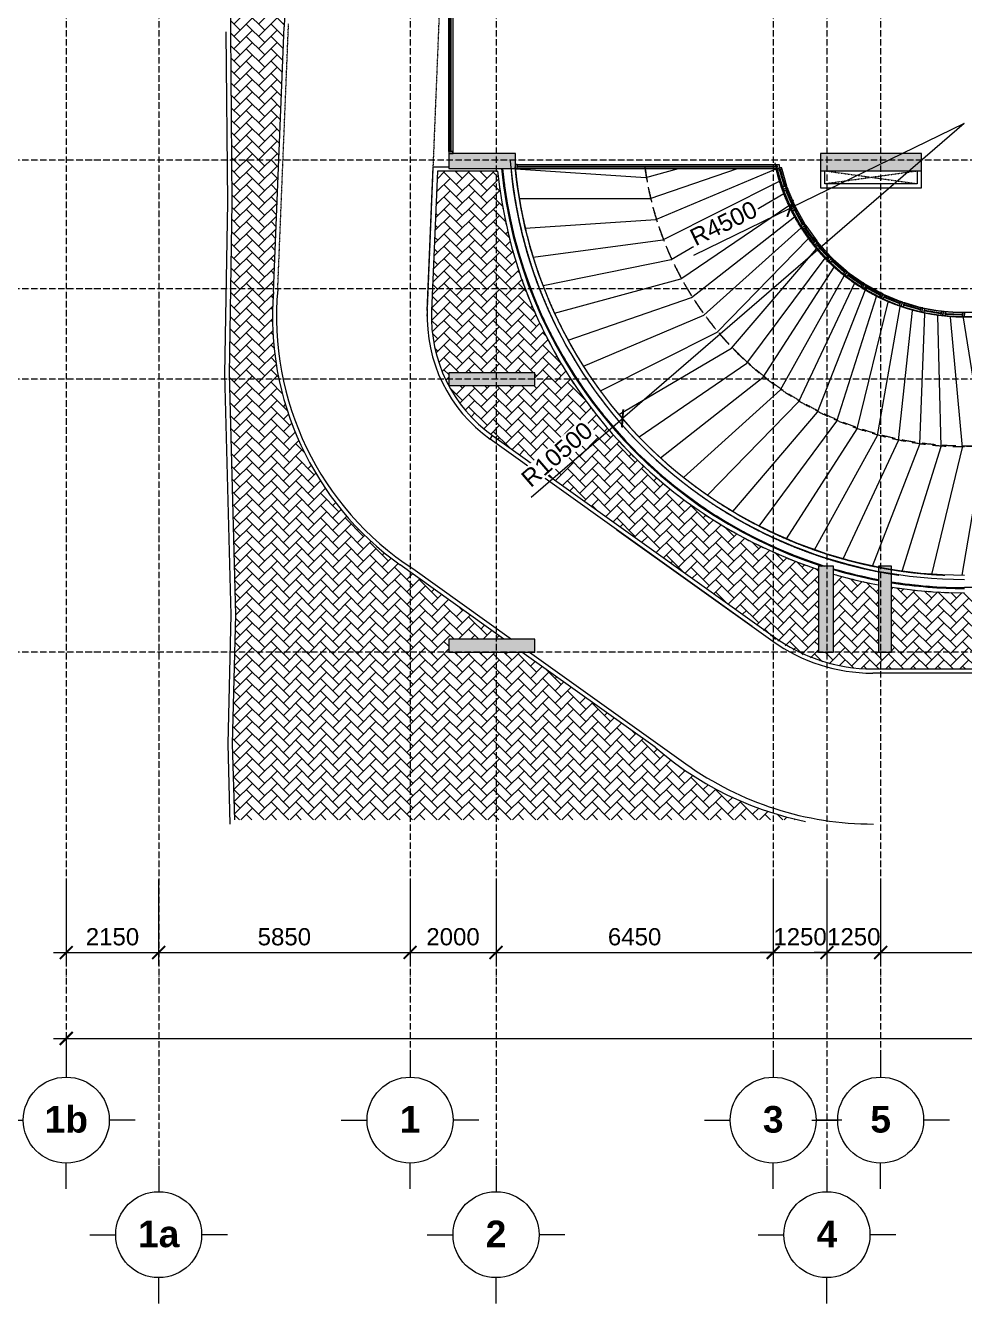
# Model space of a CAD drawing. Header units: millimetres. Extents: x -55734 to 162275, y 47779 to 197208.
# Drawn here: x -9447 to 12400, y 56433 to 86175 of the extents above; entities that cross this region are included whole.
import ezdxf
from ezdxf.xclip import XClip

# ---------------------------------------------------------------- set-up
doc = ezdxf.new("R2010")
doc.units = ezdxf.units.MM
doc.header["$XCLIPFRAME"] = 0
for name, pattern in [('Dash', [6.35, 3.175, -3.175]), ('gf$0$Dash', [6, 3, -3]), ('Grid Line', [4.2, 3, -0.6, 0, -0.6]), ('HIDDEN2', [4.7625, 3.175, -1.5875]), ('PHANTOM', [63.5, 31.75, -6.35, 6.35, -6.35, 6.35, -6.35])]:
    doc.linetypes.add(name, pattern=pattern)
for name, color, linetype, lineweight in [('A-DETL-GENF-HDLN', 161, 'Dash', 5), ('A-DETL-THIN', 151, 'Continuous', 5), ('A-FLOR-PATT', 8, 'Continuous', 9), ('CUA', 31, 'Continuous', 9), ('DIM', 1, 'Continuous', 5), ('HATCH-1', 8, 'Continuous', 5), ('KH', 6, 'Continuous', 5), ('KI-HIEU-1', 151, 'Continuous', 9), ('NET THAY 2', 55, 'Continuous', 5), ('NET-CAT', 3, 'Continuous', 15), ('NET-THAY', 2, 'Continuous', 9), ('TRUC', 225, 'Continuous', 5), ('X-COT HAM$0$LC.HA', 8, 'Continuous', 9)]:
    doc.layers.add(name, color=color, linetype=linetype, lineweight=lineweight)
doc.layers.add('CGXD', color=5, linetype='HIDDEN2')
doc.layers.add('RD-AB', color=4, linetype='PHANTOM')
doc.styles.add('Arial_B', font='Font - TrueType - Arial Bold.ttf', dxfattribs={"height": 619.047619})
doc.styles.add('TA1', font='Font - TrueType - Arial.ttf')
doc.dimstyles.new('D_200_KTx2', dxfattribs={"dimtxt": 400, "dimasz": 300, "dimexe": 300, "dimexo": 300, "dimgap": 160, "dimtad": 1, "dimdec": 0, "dimzin": 9, "dimtxsty": 'TA1', "dimblk": 'ARCHTICK', "dimcen": 1, "dimdle": 300, "dimclrd": 256, "dimclre": 256, "dimclrt": 7, "dimadec": 0, "dimazin": 0, "dimtfac": 1, "dimtdec": 0, "dimtix": 1, "dimtmove": 1, "dimatfit": 3, "dimldrblk": 'ARCHTICK', "dimfxl": 1, "dimtolj": 1, "dimtzin": 0, "dimlwd": -1, "dimlwe": -1, "dimarcsym": 0})

# ---------------------------------------------------------------- blocks, each defined once
blk = doc.blocks.new('ALC1807-ASCENT PLAZA-KET CAU_rvt-1-MẶT BẰNG TẦNG 1')
at = {"layer": 'X-COT HAM$0$LC.HA'}
h = blk.add_hatch(color=256, dxfattribs=at)
h.dxf.hatch_style = 1
h.paths.add_polyline_path([(1951, 11250), (1951, 11600), (401, 11600), (401, 11250)])
h = blk.add_hatch(color=256, dxfattribs=at)
h.dxf.hatch_style = 1
h.paths.add_polyline_path([(9051, 11600), (9051, 11200), (11401, 11200), (11401, 11600)])
h = blk.add_hatch(color=256, dxfattribs=at)
h.dxf.hatch_style = 1
h.paths.add_polyline_path([(2401, 6200), (2401, 6500), (401, 6500), (401, 6200)])
h = blk.add_hatch(color=256, dxfattribs=at)
h.dxf.hatch_style = 1
h.paths.add_polyline_path([(9351, 2000), (9001, 2000), (9001, 0), (9351, 0)])
h = blk.add_hatch(color=256, dxfattribs=at)
h.dxf.hatch_style = 1
h.paths.add_polyline_path([(10701, 2000), (10401, 2000), (10401, 0), (10701, 0)])
h = blk.add_hatch(color=256, dxfattribs=at)
h.dxf.hatch_style = 1
h.paths.add_polyline_path([(2401, 0), (2401, 300), (401, 300), (401, 0)])
at = {"ltscale": 1000}
for points in [[(1951, 11250), (1951, 11600), (401, 11600), (401, 11250)], [(9051, 11600), (9051, 11200), (11401, 11200), (11401, 11600)], [(2401, 6200), (2401, 6500), (401, 6500), (401, 6200)], [(9351, 2000), (9001, 2000), (9001, 0), (9351, 0)], [(10701, 2000), (10401, 2000), (10401, 0), (10701, 0)], [(2401, 0), (2401, 300), (401, 300), (401, 0)]]:
    blk.add_lwpolyline(points, close=True, dxfattribs=at)
blk = doc.blocks.new('_ARCHTICK')
at = {"color": 0, "linetype": 'ByBlock', "const_width": 0.15}
blk.add_lwpolyline([(-0.5, -0.5), (0.5, 0.5)], dxfattribs=at)
blk = doc.blocks.new('*D103')
at = {"layer": 'Defpoints', "color": 0, "transparency": 16777216}
for p in [(-8500, 66601), (-6350, 66601), (-6350, 64601)]:
    blk.add_point(p, dxfattribs=at)
at = {"layer": 'DIM', "transparency": 16777216}
for p, q in [((-8500, 66301), (-8500, 64301)), ((-6350, 66301), (-6350, 64301)), ((-8800, 64601), (-6050, 64601))]:
    blk.add_line(p, q, dxfattribs=at)
at = {"layer": 'DIM', "transparency": 16777216, "xscale": 300, "yscale": 300, "zscale": 300, "rotation": 180}
blk.add_blockref('_ARCHTICK', (-8500, 64601), dxfattribs=at)
at = {"layer": 'DIM', "transparency": 16777216, "xscale": 300, "yscale": 300, "zscale": 300}
blk.add_blockref('_ARCHTICK', (-6350, 64601), dxfattribs=at)
at = {"layer": 'DIM', "color": 7, "transparency": 16777216, "insert": (-7425, 64965), "char_height": 400, "attachment_point": 5, "style": 'TA1'}
blk.add_mtext('\\A1;2150', dxfattribs=at)
blk = doc.blocks.new('*D104')
at = {"layer": 'Defpoints', "color": 0, "transparency": 16777216}
for p in [(-6350, 66601), (-500, 66601), (-500, 64601)]:
    blk.add_point(p, dxfattribs=at)
at = {"layer": 'DIM', "transparency": 16777216}
for p, q in [((-6350, 66301), (-6350, 64301)), ((-500, 66301), (-500, 64301)), ((-6650, 64601), (-200, 64601))]:
    blk.add_line(p, q, dxfattribs=at)
at = {"layer": 'DIM', "transparency": 16777216, "xscale": 300, "yscale": 300, "zscale": 300, "rotation": 180}
blk.add_blockref('_ARCHTICK', (-6350, 64601), dxfattribs=at)
at = {"layer": 'DIM', "transparency": 16777216, "xscale": 300, "yscale": 300, "zscale": 300}
blk.add_blockref('_ARCHTICK', (-500, 64601), dxfattribs=at)
at = {"layer": 'DIM', "color": 7, "transparency": 16777216, "insert": (-3425, 64965), "char_height": 400, "attachment_point": 5, "style": 'TA1'}
blk.add_mtext('\\A1;5850', dxfattribs=at)
blk = doc.blocks.new('*D105')
at = {"layer": 'Defpoints', "color": 0, "transparency": 16777216}
for p in [(-500, 66601), (1500, 66601), (1500, 64601)]:
    blk.add_point(p, dxfattribs=at)
at = {"layer": 'DIM', "transparency": 16777216}
for p, q in [((-500, 66301), (-500, 64301)), ((1500, 66301), (1500, 64301)), ((-800, 64601), (1800, 64601))]:
    blk.add_line(p, q, dxfattribs=at)
at = {"layer": 'DIM', "transparency": 16777216, "xscale": 300, "yscale": 300, "zscale": 300, "rotation": 180}
blk.add_blockref('_ARCHTICK', (-500, 64601), dxfattribs=at)
at = {"layer": 'DIM', "transparency": 16777216, "xscale": 300, "yscale": 300, "zscale": 300}
blk.add_blockref('_ARCHTICK', (1500, 64601), dxfattribs=at)
at = {"layer": 'DIM', "color": 7, "transparency": 16777216, "insert": (500, 64965), "char_height": 400, "attachment_point": 5, "style": 'TA1'}
blk.add_mtext('\\A1;2000', dxfattribs=at)
blk = doc.blocks.new('*D106')
at = {"layer": 'Defpoints', "color": 0, "transparency": 16777216}
for p in [(1500, 66601), (7950, 66601), (7950, 64601)]:
    blk.add_point(p, dxfattribs=at)
at = {"layer": 'DIM', "transparency": 16777216}
for p, q in [((1500, 66301), (1500, 64301)), ((7950, 66301), (7950, 64301)), ((1200, 64601), (8250, 64601))]:
    blk.add_line(p, q, dxfattribs=at)
at = {"layer": 'DIM', "transparency": 16777216, "xscale": 300, "yscale": 300, "zscale": 300, "rotation": 180}
blk.add_blockref('_ARCHTICK', (1500, 64601), dxfattribs=at)
at = {"layer": 'DIM', "transparency": 16777216, "xscale": 300, "yscale": 300, "zscale": 300}
blk.add_blockref('_ARCHTICK', (7950, 64601), dxfattribs=at)
at = {"layer": 'DIM', "color": 7, "transparency": 16777216, "insert": (4725, 64965), "char_height": 400, "attachment_point": 5, "style": 'TA1'}
blk.add_mtext('\\A1;6450', dxfattribs=at)
blk = doc.blocks.new('*D107')
at = {"layer": 'Defpoints', "color": 0, "transparency": 16777216}
for p in [(7950, 66601), (9200, 66601), (9200, 64601)]:
    blk.add_point(p, dxfattribs=at)
at = {"layer": 'DIM', "transparency": 16777216}
for p, q in [((7950, 66301), (7950, 64301)), ((9200, 66301), (9200, 64301)), ((7950, 64601), (7650, 64601)), ((7950, 64601), (9200, 64601)), ((9200, 64601), (9500, 64601))]:
    blk.add_line(p, q, dxfattribs=at)
at = {"layer": 'DIM', "transparency": 16777216, "xscale": 300, "yscale": 300, "zscale": 300}
blk.add_blockref('_ARCHTICK', (7950, 64601), dxfattribs=at)
at = {"layer": 'DIM', "transparency": 16777216, "xscale": 300, "yscale": 300, "zscale": 300, "rotation": 180}
blk.add_blockref('_ARCHTICK', (9200, 64601), dxfattribs=at)
at = {"layer": 'DIM', "color": 7, "transparency": 16777216, "insert": (8575, 64965), "char_height": 400, "attachment_point": 5, "style": 'TA1'}
blk.add_mtext('\\A1;1250', dxfattribs=at)
blk = doc.blocks.new('*D108')
at = {"layer": 'Defpoints', "color": 0, "transparency": 16777216}
for p in [(9200, 66601), (10450, 66601), (10450, 64601)]:
    blk.add_point(p, dxfattribs=at)
at = {"layer": 'DIM', "transparency": 16777216}
for p, q in [((9200, 66301), (9200, 64301)), ((10450, 66301), (10450, 64301)), ((9200, 64601), (8900, 64601)), ((9200, 64601), (10450, 64601)), ((10450, 64601), (10750, 64601))]:
    blk.add_line(p, q, dxfattribs=at)
at = {"layer": 'DIM', "transparency": 16777216, "xscale": 300, "yscale": 300, "zscale": 300}
blk.add_blockref('_ARCHTICK', (9200, 64601), dxfattribs=at)
at = {"layer": 'DIM', "transparency": 16777216, "xscale": 300, "yscale": 300, "zscale": 300, "rotation": 180}
blk.add_blockref('_ARCHTICK', (10450, 64601), dxfattribs=at)
at = {"layer": 'DIM', "color": 7, "transparency": 16777216, "insert": (9825, 64965), "char_height": 400, "attachment_point": 5, "style": 'TA1'}
blk.add_mtext('\\A1;1250', dxfattribs=at)
blk = doc.blocks.new('*D109')
at = {"layer": 'Defpoints', "color": 0, "transparency": 16777216}
for p in [(10450, 66601), (17000, 66601), (17000, 64601)]:
    blk.add_point(p, dxfattribs=at)
at = {"layer": 'DIM', "transparency": 16777216}
for p, q in [((10450, 66301), (10450, 64301)), ((17000, 66301), (17000, 64301)), ((10150, 64601), (17300, 64601))]:
    blk.add_line(p, q, dxfattribs=at)
at = {"layer": 'DIM', "transparency": 16777216, "xscale": 300, "yscale": 300, "zscale": 300, "rotation": 180}
blk.add_blockref('_ARCHTICK', (10450, 64601), dxfattribs=at)
at = {"layer": 'DIM', "transparency": 16777216, "xscale": 300, "yscale": 300, "zscale": 300}
blk.add_blockref('_ARCHTICK', (17000, 64601), dxfattribs=at)
at = {"layer": 'DIM', "color": 7, "transparency": 16777216, "insert": (13725, 64965), "char_height": 400, "attachment_point": 5, "style": 'TA1'}
blk.add_mtext('\\A1;6550', dxfattribs=at)
blk = doc.blocks.new('*D118')
at = {"layer": 'Defpoints', "color": 0, "transparency": 16777216}
for p in [(-8500, 63025), (41000, 63025), (41000, 62601)]:
    blk.add_point(p, dxfattribs=at)
at = {"layer": 'DIM', "transparency": 16777216}
for p, q in [((-8800, 62601), (41300, 62601)), ((-8500, 62725), (-8500, 62301)), ((41000, 62725), (41000, 62301))]:
    blk.add_line(p, q, dxfattribs=at)
at = {"layer": 'DIM', "transparency": 16777216, "xscale": 300, "yscale": 300, "zscale": 300, "rotation": 180}
blk.add_blockref('_ARCHTICK', (-8500, 62601), dxfattribs=at)
at = {"layer": 'DIM', "transparency": 16777216, "xscale": 300, "yscale": 300, "zscale": 300}
blk.add_blockref('_ARCHTICK', (41000, 62601), dxfattribs=at)
at = {"layer": 'DIM', "color": 7, "transparency": 16777216, "insert": (16250, 62965), "char_height": 400, "attachment_point": 5, "style": 'TA1'}
blk.add_mtext('\\A1;49500', dxfattribs=at)
blk = doc.blocks.new('*D140')
at = {"layer": 'Defpoints', "color": 0, "transparency": 16777216}
for p in [(12392, 83895), (4445, 77032)]:
    blk.add_point(p, dxfattribs=at)
at = {"layer": 'DIM', "transparency": 16777216}
for p in [(12392, 83895), (2321, 75197)]:
    blk.add_line(p, (4445, 77032), dxfattribs=at)
at = {"layer": 'DIM', "transparency": 16777216, "xscale": 300, "yscale": 300, "zscale": 300, "rotation": 40.81316075905054}
blk.add_blockref('_ARCHTICK', (4445, 77032), dxfattribs=at)
at = {"layer": 'DIM', "color": 7, "transparency": 16777216, "insert": (2918, 76194), "char_height": 400, "attachment_point": 5, "rotation": 40.8132, "style": 'TA1', "bg_fill": 3, "box_fill_scale": 1.1, "bg_fill_color": 256, "bg_fill_true_color": 13158600, "bg_fill_transparency": 0}
blk.add_mtext('\\A1;R10500', dxfattribs=at)
blk = doc.blocks.new('*D141')
at = {"layer": 'Defpoints', "color": 0, "transparency": 16777216}
for p in [(12392, 83895), (8346, 81923)]:
    blk.add_point(p, dxfattribs=at)
at = {"layer": 'DIM', "transparency": 16777216}
for p in [(12392, 83895), (6103, 80830)]:
    blk.add_line(p, (8346, 81923), dxfattribs=at)
at = {"layer": 'DIM', "transparency": 16777216, "xscale": 300, "yscale": 300, "zscale": 300, "rotation": 25.97823927667832}
blk.add_blockref('_ARCHTICK', (8346, 81923), dxfattribs=at)
at = {"layer": 'DIM', "color": 7, "transparency": 16777216, "insert": (6795, 81573), "char_height": 400, "attachment_point": 5, "rotation": 25.9782, "style": 'TA1', "bg_fill": 3, "box_fill_scale": 1.1, "bg_fill_color": 256, "bg_fill_true_color": 13158600, "bg_fill_transparency": 0}
blk.add_mtext('\\A1;R4500', dxfattribs=at)
blk = doc.blocks.new('Grid - FamilyAL-KH TRUC-550400-MẶT BẰNG HẦM 2')
at = {"layer": 'KH'}
for p, q in [((0, 7), (0, 4)), ((-8, -1), (-5, -1)), ((8, -1), (5, -1)), ((0, -9), (0, -6))]:
    blk.add_line(p, q, dxfattribs=at)
blk.add_circle((0, -1), 5, dxfattribs=at)
blk = doc.blocks.new('A$C0E434E78')
blk.add_lwpolyline([(-3000, 500), (0, 0), (3000, 500)])
blk = doc.blocks.new('A$C2C8B7A84')
at = {"layer": 'KI-HIEU-1', "linetype": 'HIDDEN2', "ltscale": 100}
blk.add_lwpolyline([(24300, -11260), (10600, -11260, -0.414214), (3100, -3760), (3100, 0)], format="xyb", dxfattribs=at)
at = {"layer": 'NET-THAY'}
for points in [[(24300, -8140), (10600, -8140, -0.417439), (6200, -3760), (6200, 0), (0, 0), (0, -3760, 0.414214), (10600, -14360), (24300, -14360)], [(24300, -8240), (10600, -8240, -0.417367), (6100, -3760), (6100, 0), (100, 0), (100, -3760, 0.414214), (10600, -14260), (24300, -14260)]]:
    blk.add_lwpolyline(points, format="xyb", close=True, dxfattribs=at)
at = {"layer": 'HATCH-1'}
for p in [(3100, -500), (3100, -1000), (3100, -1500), (3100, -2000), (3100, -2500), (3100, -3000), (3100, -3500), (3100, -4000)]:
    blk.add_blockref('A$C0E434E78', p, dxfattribs=at)
for p, rotation in [((3120, -4500), 1.833464944417754), ((3186, -4996), 5.653183578623025), ((3285, -5488), 9.472902212828389), ((3416, -5971), 13.29262084703385), ((3579, -6445), 17.11233948123922), ((3774, -6906), 20.93205811544458), ((3998, -7354), 24.75177674964996), ((4252, -7786), 28.57149538385532), ((4535, -8200), 32.39121401806069), ((4844, -8594), 36.21093265226605), ((5179, -8967), 40.03065128647133), ((5538, -9316), 43.8503699206767), ((5919, -9641), 47.67008855488206), ((6321, -9940), 51.48980718908753), ((6743, -10211), 55.30952582329289), ((7181, -10454), 59.12924445749826), ((7634, -10667), 62.94896309170381), ((8101, -10849), 66.76868172590927), ((8579, -11000), 70.58840036011463), ((9066, -11118), 74.40811899432), ((9559, -11204), 78.22783762852536), ((10058, -11257), 82.04755626273065), ((10558, -11277), 85.86727489693601), ((11059, -11263), 89.68699353114157), ((11559, -11260), 90), ((12059, -11260), 90), ((12559, -11260), 90), ((13059, -11260), 90), ((13559, -11260), 90), ((14059, -11260), 90), ((14559, -11260), 90), ((15059, -11260), 90), ((15559, -11260), 90), ((16059, -11260), 90), ((16559, -11260), 90), ((17059, -11260), 90), ((17559, -11260), 90), ((18059, -11260), 90), ((18559, -11260), 90), ((19059, -11260), 90), ((19559, -11260), 90), ((20059, -11260), 90), ((20559, -11260), 90), ((21059, -11260), 90), ((21559, -11260), 90), ((22059, -11260), 90), ((22559, -11260), 90), ((23059, -11260), 90), ((23559, -11260), 90), ((24059, -11260), 90)]:
    blk.add_blockref('A$C0E434E78', p, dxfattribs=dict(at, rotation=rotation))
ref = blk.add_blockref('A$C0E434E78', (24559, -11260), dxfattribs=dict(at, rotation=90))
XClip(ref).set_block_clipping_path([(-3100, 258.7550630155), (3100, 928.6720428627)])
blk = doc.blocks.new('A$C1F0A2BF7')
at = {"layer": 'CGXD', "ltscale": 200, "const_width": 200, "elevation": 0}
blk.add_lwpolyline([(45467.8, 74512.2), (46406.7, 74451.5), (47194.7, 63486.7), (46424.3, 63316.7), (46421.1, 61568.3), (46338.6, 57428.9), (46280, 56364.3), (46260.6, 55777.3), (47488.1, 54954.9), (54942.4, 54921.5), (54956.3, 47953.8), (54990.5, 43945.3), (54923.3, 39987.5), (55072.6, 34371), (55051, 33492.5), (97748, 33429.5), (96763.2, 41536.6), (96759.2, 45314.9)], dxfattribs=at)
at = {"layer": 'RD-AB', "ltscale": 30, "const_width": 300, "elevation": 0}
blk.add_lwpolyline([(44789.5, 50966.7), (50950.5, 50939.2), (50956.6, 47932.5), (50990.5, 43962.1), (50922.6, 39968.1), (51071.5, 34366.8), (50997.7, 31365.3), (51047.4, 29498.3), (102264.3, 29422.6), (100763.2, 41780.6), (136969.9, 46270.9), (170677.3, 50201.1)], dxfattribs=at)
blk = doc.blocks.new('*U174')
for p, q in [((6096, 100, 0), (50, 100, 0)), ((6096, 0, 0), (50, 0, 0)), ((6083, 58, 0), (63, 58, 0)), ((6083, 42, 0), (63, 42, 0))]:
    blk.add_line(p, q)
at = {"ltscale": 100}
for p, q in [((50, 61, 0), (50, 39, 0)), ((50, 61, 0), (50, 39, 0)), ((6096, 61, 0), (6096, 39, 0)), ((6096, 61, 0), (6096, 39, 0))]:
    blk.add_line(p, q, dxfattribs=at)
at = {"color": 1, "lineweight": 0, "ltscale": 10}
blk.add_line((57, 50, 0), (6089, 50, 0), dxfattribs=at)
at = {"ltscale": 25, "elevation": 0}
for points in [[(0, 0), (50, 0), (50, 100), (0, 100)], [(2, 2), (48, 2), (48, 98), (2, 98)]]:
    blk.add_lwpolyline(points, close=True, dxfattribs=at)
at = {"elevation": 0}
for points in [[(50, 39), (50, 61), (63, 61, -0.414214), (63, 60), (63, 57, -0.414214), (63, 56, -0.414214), (62, 57), (62, 59, 0.414214), (62, 60), (52, 60, 0.414214), (51, 59), (51, 40, 0.414214), (52, 40), (62, 40, 0.414214), (62, 40), (62, 43, -0.414214), (63, 43, -0.414214), (63, 43), (63, 39, -0.414214), (63, 39), (50, 39)], [(6096, 39), (6096, 61), (6083, 61, 0.414214), (6083, 60), (6083, 57, 0.414214), (6083, 56, 0.414214), (6084, 57), (6084, 59, -0.414214), (6084, 60), (6094, 60, -0.414214), (6095, 59), (6095, 40, -0.414214), (6094, 40), (6084, 40, -0.414214), (6084, 40), (6084, 43, 0.414214), (6083, 43, 0.414214), (6083, 43), (6083, 39, 0.414214), (6083, 39), (6096, 39)]]:
    blk.add_lwpolyline(points, format="xyb", dxfattribs=at)
for points in [[(50, 40), (50, 59)], [(50, 40), (50, 59)], [(6096, 40), (6096, 59)], [(6096, 40), (6096, 59)]]:
    blk.add_lwpolyline(points, dxfattribs=at)
for points in [[(57, 52, 0.110226), (57, 52), (57, 48, 0.110226), (57, 48, 0.547587), (60, 47, -0.371535), (61, 47, 0.207699), (65, 47, -0.626616), (65, 47, -0.088099), (63, 42), (63, 44), (60, 44), (60, 43), (56, 46, -0.26277), (55, 47), (55, 50), (55, 53, -0.26277), (56, 54), (60, 57), (60, 56), (63, 56), (63, 58, -0.088099), (65, 53, -0.626616), (65, 53, 0.207699), (61, 53, -0.371535), (60, 53, 0.547587)], [(6089, 52, -0.110226), (6089, 52), (6089, 48, -0.110226), (6089, 48, -0.547587), (6086, 47, 0.371535), (6085, 47, -0.207699), (6081, 47, 0.626616), (6081, 47, 0.088099), (6083, 42), (6083, 44), (6086, 44), (6086, 43), (6090, 46, 0.26277), (6090, 47), (6090, 50), (6090, 53, 0.26277), (6090, 54), (6086, 57), (6086, 56), (6083, 56), (6083, 58, 0.088099), (6081, 53, 0.626616), (6081, 53, -0.207699), (6085, 53, 0.371535), (6086, 53, -0.547587)]]:
    blk.add_lwpolyline(points, format="xyb", close=True)
for points in [[(57, 47), (57, 52), (6089, 52), (6089, 47)], [(6146, 100), (6146, 0), (6096, 0), (6096, 100)], [(6144, 98), (6144, 2), (6098, 2), (6098, 98)]]:
    blk.add_lwpolyline(points, close=True)
blk = doc.blocks.new('*U162')
for p, q in [((450, 100, 0), (50, 100, 0)), ((450, 0, 0), (50, 0, 0)), ((437, 58, 0), (63, 58, 0)), ((437, 42, 0), (63, 42, 0))]:
    blk.add_line(p, q)
at = {"ltscale": 100}
for p, q in [((50, 61, 0), (50, 39, 0)), ((50, 61, 0), (50, 39, 0)), ((450, 61, 0), (450, 39, 0)), ((450, 61, 0), (450, 39, 0))]:
    blk.add_line(p, q, dxfattribs=at)
at = {"color": 1, "lineweight": 0, "ltscale": 10}
blk.add_line((57, 50, 0), (443, 50, 0), dxfattribs=at)
at = {"ltscale": 25, "elevation": 0}
for points in [[(0, 0), (50, 0), (50, 100), (0, 100)], [(2, 2), (48, 2), (48, 98), (2, 98)]]:
    blk.add_lwpolyline(points, close=True, dxfattribs=at)
at = {"elevation": 0}
for points in [[(50, 39), (50, 61), (63, 61, -0.414214), (63, 60), (63, 57, -0.414214), (63, 56, -0.414214), (62, 57), (62, 59, 0.414214), (62, 60), (52, 60, 0.414214), (51, 59), (51, 40, 0.414214), (52, 40), (62, 40, 0.414214), (62, 40), (62, 43, -0.414214), (63, 43, -0.414214), (63, 43), (63, 39, -0.414214), (63, 39), (50, 39)], [(450, 39), (450, 61), (438, 61, 0.414214), (437, 60), (437, 57, 0.414214), (438, 56, 0.414214), (438, 57), (438, 59, -0.414214), (439, 60), (449, 60, -0.414214), (449, 59), (449, 40, -0.414214), (449, 40), (439, 40, -0.414214), (438, 40), (438, 43, 0.414214), (438, 43, 0.414214), (437, 43), (437, 39, 0.414214), (438, 39), (450, 39)]]:
    blk.add_lwpolyline(points, format="xyb", dxfattribs=at)
for points in [[(50, 40), (50, 59)], [(50, 40), (50, 59)], [(450, 40), (450, 59)], [(450, 40), (450, 59)]]:
    blk.add_lwpolyline(points, dxfattribs=at)
for points in [[(57, 52, 0.110226), (57, 52), (57, 48, 0.110226), (57, 48, 0.547587), (60, 47, -0.371535), (61, 47, 0.207699), (65, 47, -0.626616), (65, 47, -0.088099), (63, 42), (63, 44), (60, 44), (60, 43), (56, 46, -0.26277), (55, 47), (55, 50), (55, 53, -0.26277), (56, 54), (60, 57), (60, 56), (63, 56), (63, 58, -0.088099), (65, 53, -0.626616), (65, 53, 0.207699), (61, 53, -0.371535), (60, 53, 0.547587)], [(443, 52, -0.110226), (443, 52), (443, 48, -0.110226), (443, 48, -0.547587), (440, 47, 0.371535), (439, 47, -0.207699), (435, 47, 0.626616), (435, 47, 0.088099), (437, 42), (437, 44), (440, 44), (440, 43), (444, 46, 0.26277), (445, 47), (445, 50), (445, 53, 0.26277), (444, 54), (440, 57), (440, 56), (437, 56), (437, 58, 0.088099), (435, 53, 0.626616), (435, 53, -0.207699), (439, 53, 0.371535), (440, 53, -0.547587)]]:
    blk.add_lwpolyline(points, format="xyb", close=True)
for points in [[(57, 47), (57, 52), (443, 52), (443, 47)], [(500, 100), (500, 0), (450, 0), (450, 100)], [(498, 98), (498, 2), (452, 2), (452, 98)]]:
    blk.add_lwpolyline(points, close=True)
blk = doc.blocks.new('*U180')
for p, q in [((6190, 100, 0), (50, 100, 0)), ((6190, 0, 0), (50, 0, 0)), ((6177, 58, 0), (63, 58, 0)), ((6177, 42, 0), (63, 42, 0))]:
    blk.add_line(p, q)
at = {"ltscale": 100}
for p, q in [((50, 61, 0), (50, 39, 0)), ((50, 61, 0), (50, 39, 0)), ((6190, 61, 0), (6190, 39, 0)), ((6190, 61, 0), (6190, 39, 0))]:
    blk.add_line(p, q, dxfattribs=at)
at = {"color": 1, "lineweight": 0, "ltscale": 10}
blk.add_line((57, 50, 0), (6183, 50, 0), dxfattribs=at)
at = {"ltscale": 25, "elevation": 0}
for points in [[(0, 0), (50, 0), (50, 100), (0, 100)], [(2, 2), (48, 2), (48, 98), (2, 98)]]:
    blk.add_lwpolyline(points, close=True, dxfattribs=at)
at = {"elevation": 0}
for points in [[(50, 39), (50, 61), (63, 61, -0.414214), (63, 60), (63, 57, -0.414214), (63, 56, -0.414214), (62, 57), (62, 59, 0.414214), (62, 60), (52, 60, 0.414214), (51, 59), (51, 40, 0.414214), (52, 40), (62, 40, 0.414214), (62, 40), (62, 43, -0.414214), (63, 43, -0.414214), (63, 43), (63, 39, -0.414214), (63, 39), (50, 39)], [(6190, 39), (6190, 61), (6177, 61, 0.414214), (6177, 60), (6177, 57, 0.414214), (6177, 56, 0.414214), (6178, 57), (6178, 59, -0.414214), (6178, 60), (6188, 60, -0.414214), (6189, 59), (6189, 40, -0.414214), (6188, 40), (6178, 40, -0.414214), (6178, 40), (6178, 43, 0.414214), (6177, 43, 0.414214), (6177, 43), (6177, 39, 0.414214), (6177, 39), (6190, 39)]]:
    blk.add_lwpolyline(points, format="xyb", dxfattribs=at)
for points in [[(50, 40), (50, 59)], [(50, 40), (50, 59)], [(6190, 40), (6190, 59)], [(6190, 40), (6190, 59)]]:
    blk.add_lwpolyline(points, dxfattribs=at)
for points in [[(57, 52, 0.110226), (57, 52), (57, 48, 0.110226), (57, 48, 0.547587), (60, 47, -0.371535), (61, 47, 0.207699), (65, 47, -0.626616), (65, 47, -0.088099), (63, 42), (63, 44), (60, 44), (60, 43), (56, 46, -0.26277), (55, 47), (55, 50), (55, 53, -0.26277), (56, 54), (60, 57), (60, 56), (63, 56), (63, 58, -0.088099), (65, 53, -0.626616), (65, 53, 0.207699), (61, 53, -0.371535), (60, 53, 0.547587)], [(6183, 52, -0.110226), (6183, 52), (6183, 48, -0.110226), (6183, 48, -0.547587), (6180, 47, 0.371535), (6179, 47, -0.207699), (6175, 47, 0.626616), (6175, 47, 0.088099), (6177, 42), (6177, 44), (6180, 44), (6180, 43), (6184, 46, 0.26277), (6185, 47), (6185, 50), (6185, 53, 0.26277), (6184, 54), (6180, 57), (6180, 56), (6177, 56), (6177, 58, 0.088099), (6175, 53, 0.626616), (6175, 53, -0.207699), (6179, 53, 0.371535), (6180, 53, -0.547587)]]:
    blk.add_lwpolyline(points, format="xyb", close=True)
for points in [[(57, 47), (57, 52), (6183, 52), (6183, 47)], [(6240, 100), (6240, 0), (6190, 0), (6190, 100)], [(6238, 98), (6238, 2), (6192, 2), (6192, 98)]]:
    blk.add_lwpolyline(points, close=True)

msp = doc.modelspace()

# ---------------------------------------------------------------- hatches: boundary and pattern name
at = {"layer": 'A-FLOR-PATT', "lineweight": 5}
h = msp.add_hatch(dxfattribs=at)
h.set_pattern_fill('AR-HBONE', color=256, scale=2, style=0)
h.paths.add_polyline_path([(365.7, 67690.6), (8526.3, 67690.6), (8245.2, 67760.1), (7967, 67840.3), (7691.9, 67930.9), (7420.5, 68031.9), (7153.2, 68143.1), (6890.2, 68264.4), (6632, 68395.6), (6379, 68536.4), (6131.5, 68686.8), (5889.9, 68846.4), (5654.5, 69015.1), (5425.7, 69192.5), (5203.7, 69378.6), (2104.6, 71594.6), (400.4, 71594.6), (400.4, 71894.6), (1685, 71894.6), (-731.4, 73622.4), (-966.1, 73797.6), (-1193.3, 73982.3), (-1412.8, 74176.3), (-1624, 74379.2), (-1826.7, 74590.6), (-2020.5, 74810.2), (-2205.1, 75037.5), (-2380.2, 75272.3), (-2545.4, 75514.2), (-2700.5, 75762.6), (-2870.2, 76065.6), (-3000.2, 76322.4), (-3122.1, 76590.2), (-3228.6, 76851.3), (-3326.6, 77122.4), (-3413.5, 77397.5), (-3489.3, 77675.9), (-3553.6, 77957.3), (-3606.5, 78241.1), (-3647.9, 78526.9), (-3677.5, 78814.2), (-3695.5, 79102.4), (-3701.7, 79391.2), (-3695.4, 79693.8), (-3674.4, 80070.1), (-3427.9, 86149), (-3425.7, 86346), (-3435.6, 86548.7), (-3457.6, 86750.6), (-3491.6, 86951), (-3537.6, 87149.1), (-3595.3, 87344.4), (-3664.8, 87536), (-3725.7, 87682.2), (-3811.8, 87859.3), (-3908, 88031.1), (-4014, 88197.1), (-4129.5, 88356.7), (-4253.9, 88509.3), (-4387.1, 88654.5), (-4528.4, 88791.7), (-4677.4, 88920.5), (-4677.4, 86026.3), (-4643.5, 82054.4), (-4643.5, 82054), (-4711.2, 78063.6), (-4562.2, 72459.3), (-4562.2, 72459.2), (-4636, 69457.7), (-4589, 67690.6), (-4586.4, 67690.6)], flags=0)
h = msp.add_hatch(dxfattribs=at)
h.set_pattern_fill('AR-HBONE', color=256, scale=2, style=0)
h.paths.add_polyline_path([(24561.8, 71187.4), (24757.9, 71195), (24910.1, 71209.3), (24990.3, 71219.2), (25101.3, 71236.4), (25186.7, 71252.1), (25290.6, 71274.4), (25381, 71296.4), (25477.5, 71323), (25572.3, 71352), (25661.3, 71382.2), (25760, 71418.8), (25841.5, 71451.7), (25980.8, 71513.2), (26122.2, 71584.6), (23300.4, 71584.6), (23300.4, 72973), (17250.4, 72973), (17250.4, 71594.6), (16750.4, 71594.6), (16750.4, 72973), (12400.1, 72973), (12027.1, 72979.3), (11654.5, 72998.4), (11282.8, 73030.3), (10912.4, 73074.8), (10700.4, 73107.4), (10700.4, 71594.6), (10400.4, 71594.6), (10399.8, 73159.3), (10177.2, 73201.6), (9813.3, 73283.8), (9452.4, 73378.3), (9350.4, 73408.8), (9350.4, 71594.6), (9000.4, 71594.6), (9000.4, 73517), (8741.4, 73604.1), (8392, 73735.1), (8047.4, 73877.9), (7707.8, 74032.5), (7373.7, 74198.5), (7045.5, 74375.9), (6671.3, 74597.3), (6371.8, 74788.5), (6077.7, 74989.9), (5789.6, 75201.4), (5505.6, 75424.7), (5220.3, 75665.1), (4943.5, 75915.2), (4675.3, 76174.5), (4416.2, 76442.9), (4166.3, 76720), (3926.1, 77005.4), (3656.5, 77352.7), (3614.5, 77407.5), (3402.9, 77704.4), (3201.4, 78008.2), (3010, 78318.6), (2829.2, 78635.2), (2659, 78957.6), (2499.7, 79285.6), (2351.4, 79618.6), (2214.3, 79956.5), (2088.6, 80298.7), (1974.3, 80644.9), (1871.7, 80994.8), (1780.8, 81347.9), (1701.8, 81703.8), (1634.6, 82062.1), (1579.5, 82422.5), (1536.5, 82784.6), (135.8, 82784.6), (1.2, 79538.5), (-1.4, 79338.6), (8.3, 79134.7), (30.2, 78931.7), (64.4, 78730.2), (110.6, 78531), (168.8, 78334.8), (238.8, 78142.2), (300.3, 77995.1), (400.4, 77793.6), (484.6, 77644.1), (591.8, 77477.3), (708.5, 77317), (834.5, 77163.8), (969.1, 77018.3), (1112.1, 76880.8), (1262.8, 76752), (1464.5, 76600.9), (7523.9, 72268.1), (7687.9, 72122.4), (7859.8, 71986.1), (8039, 71859.5), (8224.9, 71743.2), (8417.1, 71637.3), (8614.9, 71542.4), (8844.1, 71449.3), (9024.7, 71386.2), (9235.5, 71325.5), (9449.4, 71276.6), (9665.6, 71239.7), (9883.6, 71214.9), (10102.6, 71202.3), (24524.6, 71202.3), (24524.6, 71187.7)], flags=0)
h.paths.add_polyline_path([(755.7, 77794.6), (400.4, 77794.6), (400.4, 78094.6), (2400.4, 78094.6), (2400.4, 77794.6), (1070.8, 77794.6)], flags=0)
h.paths.add_polyline_path([(7.5, 79142.2), (7.5, 79142.2), (28.1, 79145.7)], flags=0)

# ---------------------------------------------------------------- linework, layer by layer
at = {"layer": 'A-DETL-THIN'}
for start in [191.70172, 193.49325]:
    msp.add_arc((12398.1, 83894.6, 0), 4500, start, 270, dxfattribs=at)
at = {"layer": 'NET-THAY'}
for p, q in [((400.4, 89434.6, 0), (400.4, 83194.6, 0)), ((-4677.4, 88920.5, 0), (-4677.4, 86026.3, 0)), ((-4743.5, 82054.4, 0), (-4777.4, 86025.9, 0)), ((-4677.4, 86026.3, 0), (-4643.5, 82054, 0)), ((-3678.3, 79974.4, 0), (-3427.9, 86146.9, 0)), ((-3399.6, 84377.2, 0), (-3399.6, 84374.1, 0)), ((-98.8, 79542.7, 0), (39.9, 82884.6, 0)), ((135.8, 82784.6, 0), (1.2, 79538.6, 0)), ((39.9, 82884.6, 0), (400.4, 82884.6, 0)), ((1536.5, 82784.6, 0), (135.8, 82784.6, 0)), ((1651.6, 82840.4, 0), (1651.2, 82844.5, 0)), ((-4811.2, 78063.6, 0), (-4743.5, 82054.4, 0)), ((-4643.5, 82054, 0), (-4711.2, 78064.1, 0)), ((12297.6, 79394.6, 0), (16350.4, 79394.6, 0)), ((-4662.2, 72459.2, 0), (-4811.2, 78063.6, 0)), ((-4711.2, 78064.1, 0), (-4562.2, 72459.3, 0)), ((1362.6, 76550.8, 0), (1420.8, 76632.1, 0)), ((7460.3, 72190.7, 0), (1362.6, 76550.8, 0)), ((1362.7, 76550.7, 0), (1420.7, 76632.1, 0)), ((1420.8, 76632.1, 0), (7950.4, 71963.2, 0)), ((4312.2, 74441.6, 0), (7938.8, 71848.5, 0)), ((1685, 71894.6, 0), (-731.4, 73622.4, 0)), ((-437.2, 73534.9, 0), (1856.9, 71894.6, 0)), ((10400.1, 73281.4, 0), (10393.8, 73282.6, 0)), ((12031.4, 73100.9, 0), (12029, 73101, 0)), ((16750.4, 73094.6, 0), (12400.1, 73094.6, 0)), ((-4736.1, 69457.7, 0), (-4662.2, 72459.2, 0)), ((-4562.2, 72459.3, 0), (-4636, 69457.8, 0)), ((5203.7, 69378.6, 0), (2104.6, 71594.6, 0)), ((2276.5, 71594.6, 0), (5919.5, 68989.7, 0)), ((10265.4, 71202.3, 0), (24524.6, 71202.3, 0)), ((24524.6, 71102.3, 0), (10265.4, 71102.3, 0)), ((-4686.4, 67590.6, 0), (-4736.1, 69457.7, 0)), ((-4636, 69457.8, 0), (-4589, 67690.6, 0))]:
    msp.add_line(p, q, dxfattribs=at)
at = {"layer": 'NET-THAY', "linetype": 'gf$0$Dash'}
msp.add_line((-3578.7, 80035.5, 0), (-3327.9, 86218.4, 0), dxfattribs=at)
at = {"layer": 'NET-THAY', "elevation": 0, "flags": 128}
for points in [[(-4677.3, 88920.5), (-4528.3, 88791.6), (-4386.9, 88654.3), (-4253.7, 88509), (-4129.1, 88356.3), (-4013.6, 88196.6), (-3907.6, 88030.5), (-3811.3, 87858.5), (-3725.2, 87681.2), (-3649.5, 87499.2), (-3584.4, 87313.2), (-3530.3, 87123.7), (-3487.2, 86931.4), (-3455.3, 86736.9), (-3434.8, 86540.8), (-3425.6, 86344), (-3427.9, 86146.9)], [(1536.5, 82784.6), (1579.5, 82422.5), (1634.6, 82062.1), (1701.8, 81703.8), (1780.8, 81347.9), (1871.7, 80994.8), (1974.3, 80644.9), (2088.6, 80298.7), (2214.3, 79956.5), (2351.4, 79618.6), (2499.7, 79285.6), (2659, 78957.6), (2829.2, 78635.2), (3010, 78318.6), (3201.4, 78008.2), (3402.9, 77704.4), (3614.5, 77407.5), (3835.9, 77117.9), (4066.9, 76835.8), (4307.1, 76561.5), (4556.4, 76295.4), (4814.4, 76037.8), (5080.8, 75789), (5355.4, 75549.1), (5637.9, 75318.6), (5927.9, 75097.6), (6225.1, 74886.5), (6529.2, 74685.4), (6839.9, 74494.5), (7156.7, 74314.1), (7479.4, 74144.4), (7807.6, 73985.6), (8140.9, 73837.8), (8478.9, 73701.2), (8821.4, 73576), (8999.9, 73515.8)], [(9350, 73407.6), (9517.8, 73360.2), (9871, 73269.9), (10227, 73191.4), (10400.1, 73157.7)], [(10700.2, 73106.1), (10946, 73070.2), (11308.1, 73027.7), (11671.4, 72997.3), (12035.5, 72979), (12400.1, 72973)], [(5203.7, 69378.6), (5425.7, 69192.5), (5654.5, 69015.1), (5889.9, 68846.4), (6131.5, 68686.8), (6379, 68536.4), (6632, 68395.6), (6890.2, 68264.4), (7153.2, 68143.1), (7420.5, 68031.9), (7691.9, 67930.9), (7967, 67840.3), (8245.2, 67760.1), (8704.9, 67646.4)]]:
    msp.add_lwpolyline(points, dxfattribs=at)
at = {"layer": 'NET-THAY', "linetype": 'gf$0$Dash', "elevation": 0}
msp.add_lwpolyline([(-101.1, 79412.2), (169.3, 86076.5)], dxfattribs=at)
at = {"layer": 'NET-THAY'}
for centre, radius, start, end in [((12400.1, 83893, 0), 10820, 185.56063, 252.15671), ((12400.1, 83894.6, 0), 10800, 185.57961, 252.50321), ((12400.1, 83893, 0), 10920, 187.76112, 188.40605), ((12400.1, 83894.6, 0), 10800, 186.59532, 187.56408), ((12400.1, 83894.6, 0), 10800, 188.55834, 189.52685), ((12400.1, 83893, 0), 10920, 189.69669, 190.47032), ((12400.1, 83894.6, 0), 10800, 190.52136, 191.48962), ((12403.9, 83891.2, 0), 4500, 207.57215, 208.17467), ((12400.1, 83893, 0), 10920, 191.63228, 192.4609), ((12400.1, 83894.6, 0), 10800, 192.4844, 193.45238), ((12403.9, 83891.2, 0), 4500, 210.34137, 211.67923), ((12400.1, 83893, 0), 10920, 193.56788, 194.42692), ((12400.1, 83894.6, 0), 10800, 194.44746, 195.41515), ((12403.9, 83891.2, 0), 4500, 213.11876, 215.24033), ((12403.9, 83891.2, 0), 4500, 215.90443, 231.42142), ((12400.1, 83893, 0), 10920, 195.50349, 196.38176), ((12400.1, 83893, 0), 10920, 197.43913, 198.3306), ((12400.1, 83894.6, 0), 10800, 196.41054, 197.37792), ((12400.1, 83894.6, 0), 10800, 198.37363, 199.34069), ((12403.9, 83891.2, 0), 4500, 231.62998, 234.29808), ((3398.2, 79397.8, 0), 7006, 174.77766, 236.80783), ((12400.1, 83893, 0), 10920, 199.37478, 200.27582), ((12400.1, 83894.6, 0), 10800, 200.33674, 201.30345), ((12403.9, 83891.2, 0), 4500, 235.0051, 237.17855), ((12403.9, 83891.2, 0), 4500, 238.4561, 240.06291), ((3398.2, 79397.8, 0), 7100, 175.3424, 234.43416), ((12400.1, 83893, 0), 10920, 201.31045, 202.21871), ((12400.1, 83894.6, 0), 10800, 202.29988, 203.26622), ((12403.9, 83891.2, 0), 4500, 242.00535, 242.95122), ((12403.9, 83891.2, 0), 4500, 245.68571, 245.84353), ((3392.1, 79394.9, 0), 3494, 177.57549, 234.49034), ((3392.1, 79394.9, 0), 3394, 177.57549, 234.49034), ((12400.1, 83893, 0), 10920, 203.24614, 204.16001), ((12400.1, 83894.6, 0), 10800, 204.26304, 205.22898), ((12400.1, 83893, 0), 10920, 205.18186, 206.10016), ((12400.1, 83894.6, 0), 10800, 206.22622, 207.19175), ((12400.1, 83893, 0), 10920, 207.1176, 208.03947), ((12400.1, 83893, 0), 10920, 209.05337, 209.97813), ((12400.1, 83894.6, 0), 10800, 208.18944, 209.15451), ((12400.1, 83893, 0), 10920, 210.98917, 211.9163), ((12400.1, 83894.6, 0), 10800, 210.15268, 211.11728), ((12400.1, 83893, 0), 10920, 212.92501, 213.85408), ((12400.1, 83894.6, 0), 10800, 212.11596, 213.08004), ((12400.1, 83893, 0), 10920, 214.86089, 215.79153), ((12400.1, 83894.6, 0), 10800, 214.07928, 215.0428), ((12400.1, 83893, 0), 10920, 216.7968, 217.72872), ((12400.1, 83894.6, 0), 10800, 216.04264, 217.00556), ((12400.1, 83893, 0), 10920, 218.73277, 219.6657), ((12400.1, 83894.6, 0), 10800, 218.00605, 218.96833), ((12400.1, 83893, 0), 10920, 220.66878, 221.6025), ((12400.1, 83894.6, 0), 10800, 219.96951, 220.93109), ((12400.1, 83893, 0), 10920, 222.60486, 223.53914), ((12400.1, 83894.6, 0), 10800, 221.93303, 222.89385), ((12400.1, 83893, 0), 10920, 224.541, 225.47565), ((12400.1, 83894.6, 0), 10800, 223.89662, 224.85661), ((12400.1, 83894.6, 0), 10800, 225.86028, 226.81937), ((12400.1, 83893, 0), 10920, 226.47721, 227.41205), ((12400.1, 83894.6, 0), 10800, 227.82403, 228.78213), ((12400.1, 83893, 0), 10920, 228.41351, 229.34835), ((12400.1, 83894.6, 0), 10800, 229.78788, 230.74489), ((12400.1, 83893, 0), 10920, 230.34991, 231.28456), ((12400.1, 83894.6, 0), 10800, 231.75184, 232.70765), ((12400.1, 83893, 0), 10920, 232.28642, 233.2207), ((12400.1, 83894.6, 0), 10800, 233.71593, 234.67041), ((12400.1, 83893, 0), 10920, 234.22306, 235.15678), ((12400.1, 83894.6, 0), 10800, 235.68018, 236.63316), ((12400.1, 83893, 0), 10920, 236.15986, 237.09279), ((12400.1, 83894.6, 0), 10800, 237.64462, 238.59592), ((12400.1, 83893, 0), 10920, 238.09684, 239.02876), ((12400.1, 83894.6, 0), 10800, 239.60927, 240.55868), ((12400.1, 83893, 0), 10920, 240.03403, 240.96468), ((12400.1, 83894.6, 0), 10800, 241.57419, 242.52144), ((12400.1, 83893, 0), 10920, 241.97148, 242.90055), ((12400.1, 83894.6, 0), 10800, 243.53943, 244.48419), ((12400.1, 83893, 0), 10920, 243.90926, 244.83639), ((12400.1, 83894.6, 0), 10800, 245.50507, 246.44695), ((12400.1, 83893, 0), 10920, 245.84743, 246.77219), ((12400.1, 83894.6, 0), 10800, 247.47122, 248.4097), ((12400.1, 83893, 0), 10920, 247.78609, 248.70796), ((12400.1, 83894.6, 0), 10800, 249.43802, 250.37246), ((12400.1, 83893, 0), 10920, 249.7254, 250.6437), ((12400.1, 83894.6, 0), 10800, 251.40567, 252.33522), ((12400.1, 83893, 0), 10920, 251.66556, 251.85862), ((12400.1, 83894.6, 0), 10800, 253.59556, 254.29797), ((12400.1, 83894.6, 0), 10800, 253.59545, 259.32819), ((12400.1, 83893, 0), 10820, 253.6266, 259.34821), ((12400.1, 83893, 0), 10920, 253.78102, 254.51512), ((12400.1, 83894.6, 0), 10800, 255.34491, 256.26073), ((12400.1, 83893, 0), 10920, 255.54974, 256.45079), ((12400.1, 83894.6, 0), 10800, 257.31771, 258.22348), ((12400.1, 83893, 0), 10920, 257.49497, 258.38644), ((12400.1, 83894.6, 0), 10800, 260.94402, 270), ((12400.1, 83893, 0), 10820, 260.96106, 270), ((12400.1, 83894.6, 0), 10800, 261.27673, 262.14899), ((12400.1, 83894.6, 0), 10800, 263.27062, 264.11174), ((12400.1, 83893, 0), 10920, 261.39866, 262.25769), ((12400.1, 83893, 0), 10920, 263.36468, 264.19329), ((12400.1, 83894.6, 0), 10800, 265.28944, 266.07449), ((12400.1, 83893, 0), 10920, 265.35527, 266.12887), ((12400.1, 83893, 0), 10920, 267.4196, 268.06444), ((10265.4, 75102.3, 0), 4000, 234.43416, 270), ((10265.4, 75102.3, 0), 3900, 233.58805, 270), ((10281.8, 75090.6, 0), 7500, 234.43416, 270)]:
    msp.add_arc(centre, radius, start, end, dxfattribs=at)
at = {"layer": 'TRUC', "linetype": 'Grid Line', "ltscale": 50}
for p, q in [((-8499.6, 118844.6, 0), (-8499.6, 62100.6, 0)), ((-6349.6, 118844.6, 0), (-6349.6, 59433, 0)), ((-499.6, 118844.6, 0), (-499.6, 62100.6, 0)), ((1500.4, 118844.6, 0), (1500.4, 59433, 0)), ((48819, 71594.6, 0), (-19345, 71594.6, 0))]:
    msp.add_line(p, q, dxfattribs=at)

# ---------------------------------------------------------------- block references
at = {"lineweight": 5, "xscale": 199.9999999999999, "yscale": 199.9999999999999, "zscale": 199.9999999999999, "rotation": 180}
for p in [(-8499.6, 60500.6, 0), (-499.6, 60500.6, 0), (7950.4, 60500.6, 0), (10450.4, 60500.6, 0), (-6349.6, 57833, 0), (1500.4, 57833, 0), (9200.4, 57833, 0)]:
    msp.add_blockref('Grid - FamilyAL-KH TRUC-550400-MẶT BẰNG HẦM 2', p, dxfattribs=at)
at = {"layer": 'A-DETL-THIN'}
ref = msp.add_blockref('A$C2C8B7A84', (1800.4, 87634.6, 0), dxfattribs=at)
XClip(ref).set_block_clipping_path([(-300.0000000011, -14250.0094958592), (24300.2724860226, -4789.9999989657)])
at = {"layer": 'CUA', "extrusion": (1.17273e-08, -1.23645e-08, 1), "xscale": -1, "rotation": 90}
msp.add_blockref('*U180', (500.4, 89434.6, 0), dxfattribs=at)
at = {"layer": 'NET-CAT'}
msp.add_blockref('ALC1807-ASCENT PLAZA-KET CAU_rvt-1-MẶT BẰNG TẦNG 1', (-0.1, 71594.6, 0), dxfattribs=at)

# ---------------------------------------------------------------- texts
at = {"layer": 'KH', "attachment_point": 2, "line_spacing_factor": 0.941778, "style": 'Arial_B'}
for s, insert, char_height, width in [('1b', (-8499.4, 61028.4, 0), 619.05, 1175.251), ('\\fArial|b1|i0|c0|p34|;1', (-499.4, 61028.4, 0), 619.048, 558.244), ('\\fArial|b1|i0|c0|p34|;3', (7950.6, 61028.4, 0), 619.048, 558.244), ('\\fArial|b1|i0|c0|p34|;5', (10450.6, 61028.4, 0), 619.048, 558.244), ('1a', (-6349.4, 58360.9, 0), 619.05, 1116.488), ('\\fArial|b1|i0|c0|p34|;2', (1500.6, 58360.9, 0), 619.048, 558.244), ('\\fArial|b1|i0|c0|p34|;4', (9200.6, 58360.9, 0), 619.048, 558.244)]:
    msp.add_mtext(s, dxfattribs=dict(at, insert=insert, char_height=char_height, width=width))

# ---------------------------------------------------------------- dimensions: what is measured, and where the dimension line sits
at = {"layer": 'DIM'}
for base, p1, p2, picture, middle in [((-6349.6, 64600.6, 0), (-8499.6, 66600.6, 0), (-6349.6, 66600.6, 0), '*D103', (-7424.6, 64964.8, 0)), ((-499.6, 64600.6, 0), (-6349.6, 66600.6, 0), (-499.6, 66600.6, 0), '*D104', (-3424.6, 64964.8, 0)), ((1500.4, 64600.6, 0), (-499.6, 66600.6, 0), (1500.4, 66600.6, 0), '*D105', (500.4, 64964.8, 0)), ((7950.4, 64600.6, 0), (1500.4, 66600.6, 0), (7950.4, 66600.6, 0), '*D106', (4725.4, 64964.8, 0)), ((9200.4, 64600.6, 0), (7950.4, 66600.6, 0), (9200.4, 66600.6, 0), '*D107', (8575.4, 64964.8, 0)), ((10450.4, 64600.6, 0), (9200.4, 66600.6, 0), (10450.4, 66600.6, 0), '*D108', (9825.4, 64964.8, 0)), ((17000.4, 64600.6, 0), (10450.4, 66600.6, 0), (17000.4, 66600.6, 0), '*D109', (13725.4, 64964.8, 0)), ((41000.4, 62600.6, 0), (-8499.6, 63024.8, 0), (41000.4, 63024.8, 0), '*D118', (16250.4, 62964.8, 0))]:
    dim = msp.add_linear_dim(base=base, p1=p1, p2=p2, dimstyle='D_200_KTx2', dxfattribs=at)
    dim.commit()
    dim.dimension.update_dxf_attribs({"geometry": picture, "text_midpoint": middle})

# ---------------------------------------------------------------- next in the draw order: dimensions: what is measured, and where the dimension line sits
dim = msp.add_radius_dim(center=(12391.7, 83894.6, 0), mpoint=(4444.9, 77031.8, 0), dimstyle='D_200_KTx2', override={"dimtfill": 1, "dimarcsym": 2}, dxfattribs=at)
dim.commit()
dim.dimension.update_dxf_attribs({"geometry": '*D140', "text_midpoint": (2917.6, 76194.2, 0)})

# ---------------------------------------------------------------- next in the draw order: linework, layer by layer
at = {"layer": 'NET-THAY'}
for centre, radius, start, end in [((12391.7, 83884.6, 0), 10600, 184.64326, 226.09975), ((12391.7, 83884.6, 0), 10500, 185.46497, 226.09975), ((12401.7, 83909.4, 0), 10624.8, 226.15425, 270), ((12401.7, 83909.4, 0), 10524.8, 226.15425, 270)]:
    msp.add_arc(centre, radius, start, end, dxfattribs=at)
at = {"layer": 'TRUC', "linetype": 'Grid Line', "ltscale": 50}
for p, q in [((48819, 80044.6, 0), (-21659.7, 80044.6, 0)), ((48819, 77944.6, 0), (-19345, 77944.6, 0))]:
    msp.add_line(p, q, dxfattribs=at)

# ---------------------------------------------------------------- next in the draw order: block references
at = {"layer": 'CUA', "extrusion": (-1.42663e-09, -2.02318e-09, 1), "rotation": 144.8107687364511}
msp.add_blockref('*U162', (10084.6, 80156.6, 0), dxfattribs=at)
at = {"layer": 'CUA', "extrusion": (-1.19228e-09, -2.16956e-09, 1), "rotation": 151.2089201709267}
msp.add_blockref('*U162', (10513.3, 79921.7, 0), dxfattribs=at)
at = {"layer": 'CUA', "extrusion": (-9.43089e-10, -2.28891e-09, 1), "rotation": 157.6070843588518}
msp.add_blockref('*U162', (10965.6, 79736.1, 0), dxfattribs=at)
at = {"layer": 'CUA', "extrusion": (-6.8214e-10, -2.37975e-09, 1), "rotation": 164.0053813707174}
msp.add_blockref('*U162', (11435.7, 79602, 0), dxfattribs=at)
at = {"layer": 'CUA', "extrusion": (-4.12708e-10, -2.44094e-09, 1), "rotation": 170.4033391432885}
msp.add_blockref('*U162', (11917.8, 79521.1, 0), dxfattribs=at)
at = {"layer": 'CUA', "extrusion": (-1.38141e-10, -2.47173e-09, 1), "rotation": 176.8011507414476}
msp.add_blockref('*U162', (12406, 79494.4, 0), dxfattribs=at)

# ---------------------------------------------------------------- next in the draw order: dimensions: what is measured, and where the dimension line sits
at = {"layer": 'DIM'}
dim = msp.add_radius_dim(center=(12391.7, 83894.6, 0), mpoint=(8346.4, 81923.4, 0), dimstyle='D_200_KTx2', override={"dimtfill": 1, "dimarcsym": 2}, dxfattribs=at)
dim.commit()
dim.dimension.update_dxf_attribs({"geometry": '*D141', "text_midpoint": (6795.3, 81572.8, 0)})

# ---------------------------------------------------------------- next in the draw order: linework, layer by layer
at = {"layer": 'A-DETL-GENF-HDLN'}
for p, q in [((9150.4, 82794.6, 0), (11300.4, 82495.4, 0)), ((9150.4, 82494.6, 0), (11300.4, 82793.8, 0))]:
    msp.add_line(p, q, dxfattribs=at)
at = {"layer": 'CUA'}
for p, q in [((1944.8, 82844.6, 0), (8022.3, 82844.6, 0)), ((1994.8, 82844.6, 0), (8072.3, 82844.6, 0))]:
    msp.add_line(p, q, dxfattribs=at)
at = {"layer": 'KI-HIEU-1', "linetype": 'HIDDEN2', "ltscale": 100, "elevation": 0}
msp.add_lwpolyline([(4960.1, 82884.6, 0.168911), (7190.2, 78491.4, 0.1936327), (12401.7, 76394.6), (26100.7, 76394.6)], format="xyb", dxfattribs=at)
at = {"layer": 'NET-CAT'}
for p, q in [((9050.4, 82794.6, 0), (9050.4, 82394.6, 0)), ((9150.4, 82494.6, 0), (9150.4, 82794.6, 0)), ((11300.4, 82794.6, 0), (11300.4, 82494.6, 0)), ((11400.4, 82394.6, 0), (11400.4, 82794.6, 0)), ((9050.4, 82394.6, 0), (11400.4, 82394.6, 0)), ((11300.4, 82494.6, 0), (9150.4, 82494.6, 0))]:
    msp.add_line(p, q, dxfattribs=at)
at = {"layer": 'TRUC', "linetype": 'Grid Line', "ltscale": 50}
for p, q in [((7950.4, 118844.6, 0), (7950.4, 62100.6, 0)), ((9200.4, 118844.6, 0), (9200.4, 59433, 0)), ((10450.4, 118844.6, 0), (10450.4, 62100.6, 0)), ((48819, 83044.6, 0), (-19345, 83044.6, 0))]:
    msp.add_line(p, q, dxfattribs=at)

# ---------------------------------------------------------------- next in the draw order: block references
at = {"layer": 'CUA', "extrusion": (-1.23645e-08, -1.17273e-08, 1), "xscale": -1}
msp.add_blockref('*U174', (8090.7, 82844.6, 0), dxfattribs=at)
at = {"layer": 'CUA', "extrusion": (-2.37459e-09, -6.99882e-10, 1), "rotation": 106.4222484192457}
msp.add_blockref('*U162', (8276.4, 82398.5, 0), dxfattribs=at)
at = {"layer": 'CUA', "extrusion": (-2.28181e-09, -9.60135e-10, 1), "rotation": 112.8202801697662}
msp.add_blockref('*U162', (8466.6, 81948.1, 0), dxfattribs=at)
at = {"layer": 'CUA', "extrusion": (-2.16061e-09, -1.20843e-09, 1), "rotation": 119.2183358096099}
msp.add_blockref('*U162', (8705.8, 81521.7, 0), dxfattribs=at)
at = {"layer": 'CUA', "extrusion": (-2.01249e-09, -1.44167e-09, 1), "rotation": 125.6164141185216}
msp.add_blockref('*U162', (8991, 81124.7, 0), dxfattribs=at)
at = {"layer": 'CUA', "extrusion": (-1.8393e-09, -1.65696e-09, 1), "rotation": 132.0145135938304}
msp.add_blockref('*U162', (9318.7, 80761.9, 0), dxfattribs=at)
at = {"layer": 'CUA', "extrusion": (-1.6432e-09, -1.8516e-09, 1), "rotation": 138.4126324691646}
msp.add_blockref('*U162', (9684.7, 80437.9, 0), dxfattribs=at)

# ---------------------------------------------------------------- next in the draw order: block references
at = {"layer": 'NET THAY 2'}
ref = msp.add_blockref('A$C1F0A2BF7', (-55733.8, 38167.8, 0), dxfattribs=at)
XClip(ref).set_block_clipping_path([(-27462.6186291156, 51738.6749988016), (137958.5174097056, 152520.3806320981)])

# ---------------------------------------------------------------- next in the draw order: linework, layer by layer
at = {"layer": 'NET-THAY', "linetype": 'gf$0$Dash'}
msp.add_arc((-6735.7, 86393.1, 0), 6912.2, 357.3751, 86.79783, dxfattribs=at)

doc.saveas('drawing.dxf')
